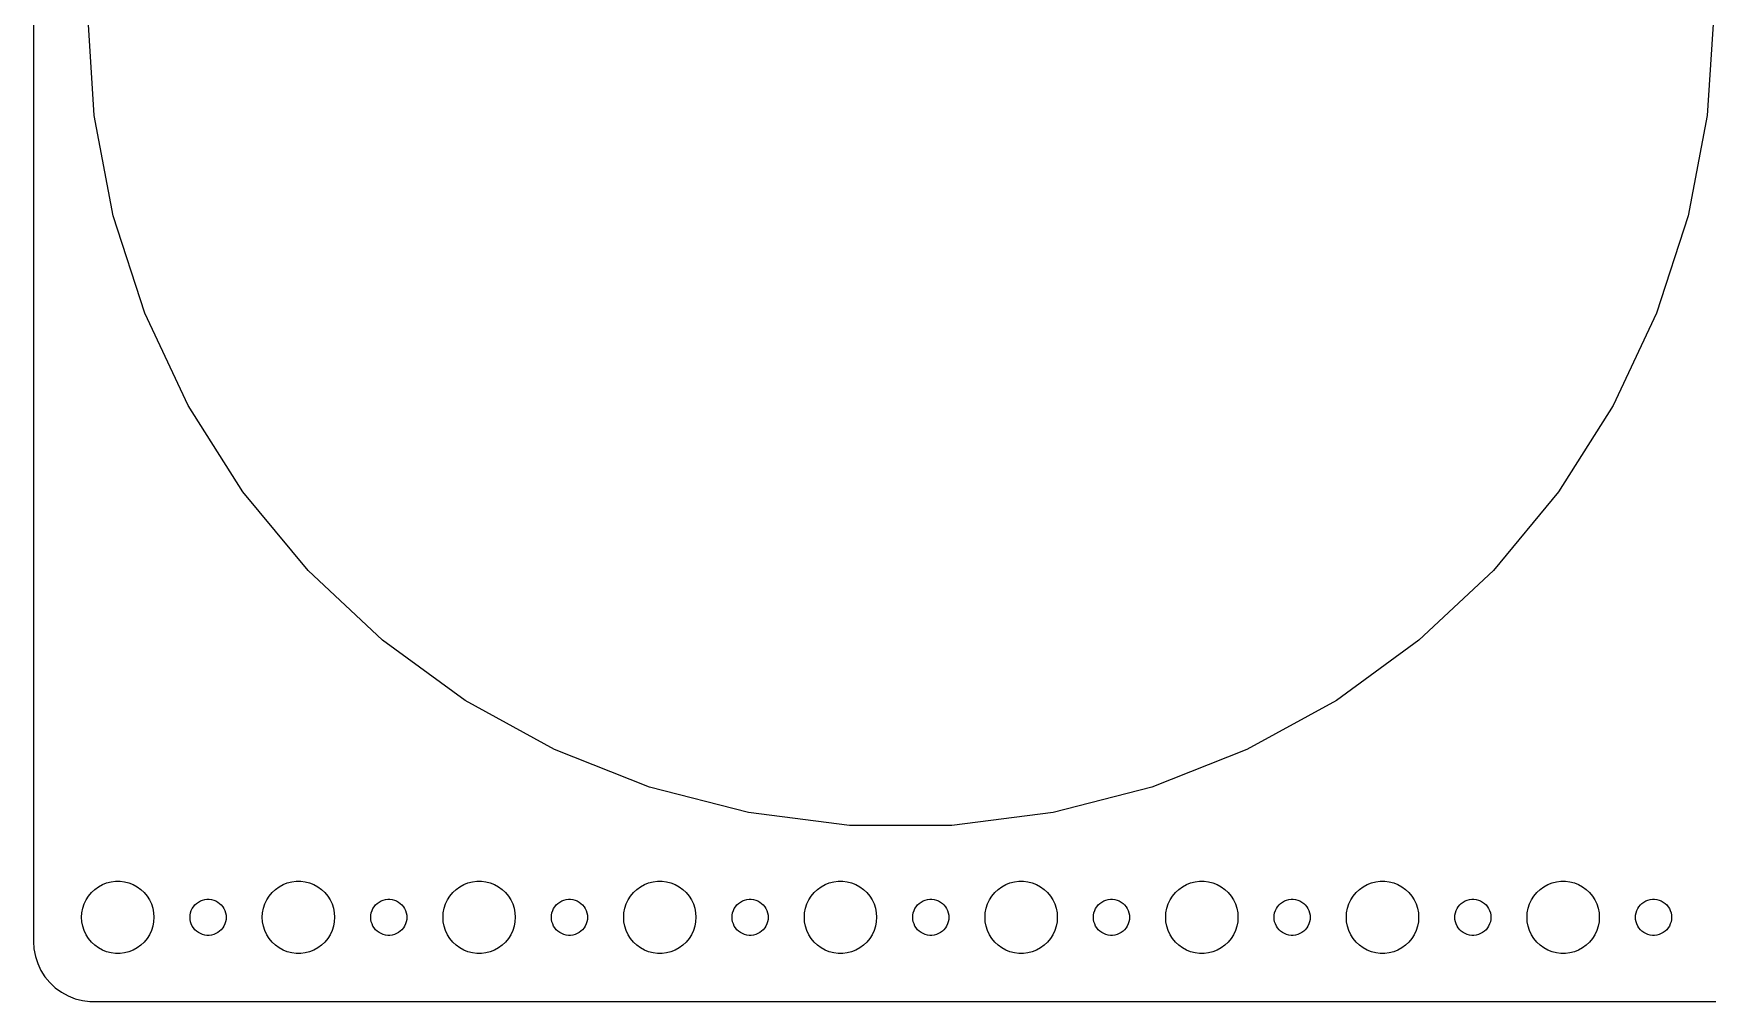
# Model space of a CAD drawing. Header units: metres. Extents: x -352 to 352, y -82 to 82.
# Drawn here: x -352 to -213, y -82 to -1.6 of the extents above; entities that cross this region are included whole.
import ezdxf

# ---------------------------------------------------------------- set-up
doc = ezdxf.new("R2010")
doc.units = ezdxf.units.M

msp = doc.modelspace()

# ---------------------------------------------------------------- linework, layer by layer
for p, q in [((-352, 77), (-352, -77)), ((-346.968, -8.46), (-347.5, 0)), ((-212.5, 0), (-213.032, -8.46)), ((-345.379, -16.7866), (-346.968, -8.46)), ((-213.032, -8.46), (-214.621, -16.7866)), ((-342.76, -24.8484), (-345.379, -16.7866)), ((-214.621, -16.7866), (-217.24, -24.8484)), ((-339.151, -32.5184), (-342.76, -24.8484)), ((-217.24, -24.8484), (-220.849, -32.5184)), ((-334.609, -39.6755), (-339.151, -32.5184)), ((-220.849, -32.5184), (-225.391, -39.6755)), ((-329.205, -46.2069), (-334.609, -39.6755)), ((-225.391, -39.6755), (-230.795, -46.2069)), ((-323.026, -52.0096), (-329.205, -46.2069)), ((-230.795, -46.2069), (-236.974, -52.0096)), ((-316.168, -56.9921), (-323.026, -52.0096)), ((-236.974, -52.0096), (-243.832, -56.9921)), ((-308.74, -61.0758), (-316.168, -56.9921)), ((-243.832, -56.9921), (-251.26, -61.0758)), ((-300.859, -64.1963), (-308.74, -61.0758)), ((-251.26, -61.0758), (-259.141, -64.1963)), ((-292.648, -66.3044), (-300.859, -64.1963)), ((-259.141, -64.1963), (-267.352, -66.3044)), ((-284.238, -67.3668), (-292.648, -66.3044)), ((-267.352, -66.3044), (-275.762, -67.3668)), ((-275.762, -67.3668), (-284.238, -67.3668)), ((-346.277, -72.2855), (-345.927, -72.1468)), ((-345.927, -72.1468), (-345.562, -72.0531)), ((-345.562, -72.0531), (-345.188, -72.0059)), ((-345.188, -72.0059), (-344.812, -72.0059)), ((-344.812, -72.0059), (-344.438, -72.0531)), ((-344.438, -72.0531), (-344.073, -72.1468)), ((-344.073, -72.1468), (-343.723, -72.2855)), ((-331.277, -72.2855), (-330.927, -72.1468)), ((-330.927, -72.1468), (-330.562, -72.0531)), ((-330.562, -72.0531), (-330.188, -72.0059)), ((-330.188, -72.0059), (-329.812, -72.0059)), ((-329.812, -72.0059), (-329.438, -72.0531)), ((-329.438, -72.0531), (-329.073, -72.1468)), ((-329.073, -72.1468), (-328.723, -72.2855)), ((-316.277, -72.2855), (-315.927, -72.1468)), ((-315.927, -72.1468), (-315.562, -72.0531)), ((-315.562, -72.0531), (-315.188, -72.0059)), ((-315.188, -72.0059), (-314.812, -72.0059)), ((-314.812, -72.0059), (-314.438, -72.0531)), ((-314.438, -72.0531), (-314.073, -72.1468)), ((-314.073, -72.1468), (-313.723, -72.2855)), ((-301.277, -72.2855), (-300.927, -72.1468)), ((-300.927, -72.1468), (-300.562, -72.0531)), ((-300.562, -72.0531), (-300.188, -72.0059)), ((-300.188, -72.0059), (-299.812, -72.0059)), ((-299.812, -72.0059), (-299.438, -72.0531)), ((-299.438, -72.0531), (-299.073, -72.1468)), ((-299.073, -72.1468), (-298.723, -72.2855)), ((-286.277, -72.2855), (-285.927, -72.1468)), ((-285.927, -72.1468), (-285.562, -72.0531)), ((-285.562, -72.0531), (-285.188, -72.0059)), ((-285.188, -72.0059), (-284.812, -72.0059)), ((-284.812, -72.0059), (-284.438, -72.0531)), ((-284.438, -72.0531), (-284.073, -72.1468)), ((-284.073, -72.1468), (-283.723, -72.2855)), ((-271.277, -72.2855), (-270.927, -72.1468)), ((-270.927, -72.1468), (-270.562, -72.0531)), ((-270.562, -72.0531), (-270.188, -72.0059)), ((-270.188, -72.0059), (-269.812, -72.0059)), ((-269.812, -72.0059), (-269.438, -72.0531)), ((-269.438, -72.0531), (-269.073, -72.1468)), ((-269.073, -72.1468), (-268.723, -72.2855)), ((-256.277, -72.2855), (-255.927, -72.1468)), ((-255.927, -72.1468), (-255.562, -72.0531)), ((-255.562, -72.0531), (-255.188, -72.0059)), ((-255.188, -72.0059), (-254.812, -72.0059)), ((-254.812, -72.0059), (-254.438, -72.0531)), ((-254.438, -72.0531), (-254.073, -72.1468)), ((-254.073, -72.1468), (-253.723, -72.2855)), ((-241.277, -72.2855), (-240.927, -72.1468)), ((-240.927, -72.1468), (-240.562, -72.0531)), ((-240.562, -72.0531), (-240.188, -72.0059)), ((-240.188, -72.0059), (-239.812, -72.0059)), ((-239.812, -72.0059), (-239.438, -72.0531)), ((-239.438, -72.0531), (-239.073, -72.1468)), ((-239.073, -72.1468), (-238.723, -72.2855)), ((-226.277, -72.2855), (-225.927, -72.1468)), ((-225.927, -72.1468), (-225.562, -72.0531)), ((-225.562, -72.0531), (-225.188, -72.0059)), ((-225.188, -72.0059), (-224.812, -72.0059)), ((-224.812, -72.0059), (-224.438, -72.0531)), ((-224.438, -72.0531), (-224.073, -72.1468)), ((-224.073, -72.1468), (-223.723, -72.2855)), ((-347.789, -73.8956), (-347.629, -73.5547)), ((-347.629, -73.5547), (-347.427, -73.2366)), ((-347.427, -73.2366), (-347.187, -72.9464)), ((-347.187, -72.9464), (-346.912, -72.6885)), ((-346.912, -72.6885), (-346.607, -72.467)), ((-346.607, -72.467), (-346.277, -72.2855)), ((-343.723, -72.2855), (-343.393, -72.467)), ((-343.393, -72.467), (-343.088, -72.6885)), ((-343.088, -72.6885), (-342.813, -72.9464)), ((-342.813, -72.9464), (-342.573, -73.2366)), ((-342.573, -73.2366), (-342.371, -73.5547)), ((-342.371, -73.5547), (-342.211, -73.8956)), ((-338.304, -73.7335), (-338.139, -73.6428)), ((-338.139, -73.6428), (-337.964, -73.5734)), ((-337.964, -73.5734), (-337.781, -73.5266)), ((-337.781, -73.5266), (-337.594, -73.503)), ((-337.594, -73.503), (-337.406, -73.503)), ((-337.406, -73.503), (-337.219, -73.5266)), ((-337.219, -73.5266), (-337.036, -73.5734)), ((-337.036, -73.5734), (-336.861, -73.6428)), ((-336.861, -73.6428), (-336.696, -73.7335)), ((-332.789, -73.8956), (-332.629, -73.5547)), ((-332.629, -73.5547), (-332.427, -73.2366)), ((-332.427, -73.2366), (-332.187, -72.9464)), ((-332.187, -72.9464), (-331.912, -72.6885)), ((-331.912, -72.6885), (-331.607, -72.467)), ((-331.607, -72.467), (-331.277, -72.2855)), ((-328.723, -72.2855), (-328.393, -72.467)), ((-328.393, -72.467), (-328.088, -72.6885)), ((-328.088, -72.6885), (-327.813, -72.9464)), ((-327.813, -72.9464), (-327.573, -73.2366)), ((-327.573, -73.2366), (-327.371, -73.5547)), ((-327.371, -73.5547), (-327.211, -73.8956)), ((-323.304, -73.7335), (-323.139, -73.6428)), ((-323.139, -73.6428), (-322.964, -73.5734)), ((-322.964, -73.5734), (-322.781, -73.5266)), ((-322.781, -73.5266), (-322.594, -73.503)), ((-322.594, -73.503), (-322.406, -73.503)), ((-322.406, -73.503), (-322.219, -73.5266)), ((-322.219, -73.5266), (-322.036, -73.5734)), ((-322.036, -73.5734), (-321.861, -73.6428)), ((-321.861, -73.6428), (-321.696, -73.7335)), ((-317.789, -73.8956), (-317.629, -73.5547)), ((-317.629, -73.5547), (-317.427, -73.2366)), ((-317.427, -73.2366), (-317.187, -72.9464)), ((-317.187, -72.9464), (-316.912, -72.6885)), ((-316.912, -72.6885), (-316.607, -72.467)), ((-316.607, -72.467), (-316.277, -72.2855)), ((-313.723, -72.2855), (-313.393, -72.467)), ((-313.393, -72.467), (-313.088, -72.6885)), ((-313.088, -72.6885), (-312.813, -72.9464)), ((-312.813, -72.9464), (-312.573, -73.2366)), ((-312.573, -73.2366), (-312.371, -73.5547)), ((-312.371, -73.5547), (-312.211, -73.8956)), ((-308.304, -73.7335), (-308.139, -73.6428)), ((-308.139, -73.6428), (-307.964, -73.5734)), ((-307.964, -73.5734), (-307.781, -73.5266)), ((-307.781, -73.5266), (-307.594, -73.503)), ((-307.594, -73.503), (-307.406, -73.503)), ((-307.406, -73.503), (-307.219, -73.5266)), ((-307.219, -73.5266), (-307.036, -73.5734)), ((-307.036, -73.5734), (-306.861, -73.6428)), ((-306.861, -73.6428), (-306.696, -73.7335)), ((-302.789, -73.8956), (-302.629, -73.5547)), ((-302.629, -73.5547), (-302.427, -73.2366)), ((-302.427, -73.2366), (-302.187, -72.9464)), ((-302.187, -72.9464), (-301.912, -72.6885)), ((-301.912, -72.6885), (-301.607, -72.467)), ((-301.607, -72.467), (-301.277, -72.2855)), ((-298.723, -72.2855), (-298.393, -72.467)), ((-298.393, -72.467), (-298.088, -72.6885)), ((-298.088, -72.6885), (-297.813, -72.9464)), ((-297.813, -72.9464), (-297.573, -73.2366)), ((-297.573, -73.2366), (-297.371, -73.5547)), ((-297.371, -73.5547), (-297.211, -73.8956)), ((-293.304, -73.7335), (-293.139, -73.6428)), ((-293.139, -73.6428), (-292.964, -73.5734)), ((-292.964, -73.5734), (-292.781, -73.5266)), ((-292.781, -73.5266), (-292.594, -73.503)), ((-292.594, -73.503), (-292.406, -73.503)), ((-292.406, -73.503), (-292.219, -73.5266)), ((-292.219, -73.5266), (-292.036, -73.5734)), ((-292.036, -73.5734), (-291.861, -73.6428)), ((-291.861, -73.6428), (-291.696, -73.7335)), ((-287.789, -73.8956), (-287.629, -73.5547)), ((-287.629, -73.5547), (-287.427, -73.2366)), ((-287.427, -73.2366), (-287.187, -72.9464)), ((-287.187, -72.9464), (-286.912, -72.6885)), ((-286.912, -72.6885), (-286.607, -72.467)), ((-286.607, -72.467), (-286.277, -72.2855)), ((-283.723, -72.2855), (-283.393, -72.467)), ((-283.393, -72.467), (-283.088, -72.6885)), ((-283.088, -72.6885), (-282.813, -72.9464)), ((-282.813, -72.9464), (-282.573, -73.2366)), ((-282.573, -73.2366), (-282.371, -73.5547)), ((-282.371, -73.5547), (-282.211, -73.8956)), ((-278.304, -73.7335), (-278.139, -73.6428)), ((-278.139, -73.6428), (-277.964, -73.5734)), ((-277.964, -73.5734), (-277.781, -73.5266)), ((-277.781, -73.5266), (-277.594, -73.503)), ((-277.594, -73.503), (-277.406, -73.503)), ((-277.406, -73.503), (-277.219, -73.5266)), ((-277.219, -73.5266), (-277.036, -73.5734)), ((-277.036, -73.5734), (-276.861, -73.6428)), ((-276.861, -73.6428), (-276.696, -73.7335)), ((-272.789, -73.8956), (-272.629, -73.5547)), ((-272.629, -73.5547), (-272.427, -73.2366)), ((-272.427, -73.2366), (-272.187, -72.9464)), ((-272.187, -72.9464), (-271.912, -72.6885)), ((-271.912, -72.6885), (-271.607, -72.467)), ((-271.607, -72.467), (-271.277, -72.2855)), ((-268.723, -72.2855), (-268.393, -72.467)), ((-268.393, -72.467), (-268.088, -72.6885)), ((-268.088, -72.6885), (-267.813, -72.9464)), ((-267.813, -72.9464), (-267.573, -73.2366)), ((-267.573, -73.2366), (-267.371, -73.5547)), ((-267.371, -73.5547), (-267.211, -73.8956)), ((-263.304, -73.7335), (-263.139, -73.6428)), ((-263.139, -73.6428), (-262.964, -73.5734)), ((-262.964, -73.5734), (-262.781, -73.5266)), ((-262.781, -73.5266), (-262.594, -73.503)), ((-262.594, -73.503), (-262.406, -73.503)), ((-262.406, -73.503), (-262.219, -73.5266)), ((-262.219, -73.5266), (-262.036, -73.5734)), ((-262.036, -73.5734), (-261.861, -73.6428)), ((-261.861, -73.6428), (-261.696, -73.7335)), ((-257.789, -73.8956), (-257.629, -73.5547)), ((-257.629, -73.5547), (-257.427, -73.2366)), ((-257.427, -73.2366), (-257.187, -72.9464)), ((-257.187, -72.9464), (-256.912, -72.6885)), ((-256.912, -72.6885), (-256.607, -72.467)), ((-256.607, -72.467), (-256.277, -72.2855)), ((-253.723, -72.2855), (-253.393, -72.467)), ((-253.393, -72.467), (-253.088, -72.6885)), ((-253.088, -72.6885), (-252.813, -72.9464)), ((-252.813, -72.9464), (-252.573, -73.2366)), ((-252.573, -73.2366), (-252.371, -73.5547)), ((-252.371, -73.5547), (-252.211, -73.8956)), ((-248.304, -73.7335), (-248.139, -73.6428)), ((-248.139, -73.6428), (-247.964, -73.5734)), ((-247.964, -73.5734), (-247.781, -73.5266)), ((-247.781, -73.5266), (-247.594, -73.503)), ((-247.594, -73.503), (-247.406, -73.503)), ((-247.406, -73.503), (-247.219, -73.5266)), ((-247.219, -73.5266), (-247.036, -73.5734)), ((-247.036, -73.5734), (-246.861, -73.6428)), ((-246.861, -73.6428), (-246.696, -73.7335)), ((-242.789, -73.8956), (-242.629, -73.5547)), ((-242.629, -73.5547), (-242.427, -73.2366)), ((-242.427, -73.2366), (-242.187, -72.9464)), ((-242.187, -72.9464), (-241.912, -72.6885)), ((-241.912, -72.6885), (-241.607, -72.467)), ((-241.607, -72.467), (-241.277, -72.2855)), ((-238.723, -72.2855), (-238.393, -72.467)), ((-238.393, -72.467), (-238.088, -72.6885)), ((-238.088, -72.6885), (-237.813, -72.9464)), ((-237.813, -72.9464), (-237.573, -73.2366)), ((-237.573, -73.2366), (-237.371, -73.5547)), ((-237.371, -73.5547), (-237.211, -73.8956)), ((-233.304, -73.7335), (-233.139, -73.6428)), ((-233.139, -73.6428), (-232.964, -73.5734)), ((-232.964, -73.5734), (-232.781, -73.5266)), ((-232.781, -73.5266), (-232.594, -73.503)), ((-232.594, -73.503), (-232.406, -73.503)), ((-232.406, -73.503), (-232.219, -73.5266)), ((-232.219, -73.5266), (-232.036, -73.5734)), ((-232.036, -73.5734), (-231.861, -73.6428)), ((-231.861, -73.6428), (-231.696, -73.7335)), ((-227.789, -73.8956), (-227.629, -73.5547)), ((-227.629, -73.5547), (-227.427, -73.2366)), ((-227.427, -73.2366), (-227.187, -72.9464)), ((-227.187, -72.9464), (-226.912, -72.6885)), ((-226.912, -72.6885), (-226.607, -72.467)), ((-226.607, -72.467), (-226.277, -72.2855)), ((-223.723, -72.2855), (-223.393, -72.467)), ((-223.393, -72.467), (-223.088, -72.6885)), ((-223.088, -72.6885), (-222.813, -72.9464)), ((-222.813, -72.9464), (-222.573, -73.2366)), ((-222.573, -73.2366), (-222.371, -73.5547)), ((-222.371, -73.5547), (-222.211, -73.8956)), ((-218.304, -73.7335), (-218.139, -73.6428)), ((-218.139, -73.6428), (-217.964, -73.5734)), ((-217.964, -73.5734), (-217.781, -73.5266)), ((-217.781, -73.5266), (-217.594, -73.503)), ((-217.594, -73.503), (-217.406, -73.503)), ((-217.406, -73.503), (-217.219, -73.5266)), ((-217.219, -73.5266), (-217.036, -73.5734)), ((-217.036, -73.5734), (-216.861, -73.6428)), ((-216.861, -73.6428), (-216.696, -73.7335)), ((-348, -75), (-347.976, -74.624)), ((-347.976, -75.376), (-348, -75)), ((-347.976, -74.624), (-347.906, -74.2539)), ((-347.906, -74.2539), (-347.789, -73.8956)), ((-342.211, -73.8956), (-342.094, -74.2539)), ((-342.094, -74.2539), (-342.024, -74.624)), ((-342.024, -74.624), (-342, -75)), ((-342, -75), (-342.024, -75.376)), ((-339, -75), (-338.988, -74.812)), ((-338.988, -75.188), (-339, -75)), ((-338.988, -74.812), (-338.953, -74.627)), ((-338.953, -74.627), (-338.895, -74.4478)), ((-338.895, -74.4478), (-338.814, -74.2774)), ((-338.814, -74.2774), (-338.714, -74.1183)), ((-338.714, -74.1183), (-338.593, -73.9732)), ((-338.593, -73.9732), (-338.456, -73.8442)), ((-338.456, -73.8442), (-338.304, -73.7335)), ((-336.696, -73.7335), (-336.544, -73.8442)), ((-336.544, -73.8442), (-336.407, -73.9732)), ((-336.407, -73.9732), (-336.286, -74.1183)), ((-336.286, -74.1183), (-336.186, -74.2774)), ((-336.186, -74.2774), (-336.105, -74.4478)), ((-336.105, -74.4478), (-336.047, -74.627)), ((-336.047, -74.627), (-336.012, -74.812)), ((-336.012, -74.812), (-336, -75)), ((-336, -75), (-336.012, -75.188)), ((-333, -75), (-332.976, -74.624)), ((-332.976, -75.376), (-333, -75)), ((-332.976, -74.624), (-332.906, -74.2539)), ((-332.906, -74.2539), (-332.789, -73.8956)), ((-327.211, -73.8956), (-327.094, -74.2539)), ((-327.094, -74.2539), (-327.024, -74.624)), ((-327.024, -74.624), (-327, -75)), ((-327, -75), (-327.024, -75.376)), ((-324, -75), (-323.988, -74.812)), ((-323.988, -75.188), (-324, -75)), ((-323.988, -74.812), (-323.953, -74.627)), ((-323.953, -74.627), (-323.895, -74.4478)), ((-323.895, -74.4478), (-323.814, -74.2774)), ((-323.814, -74.2774), (-323.714, -74.1183)), ((-323.714, -74.1183), (-323.593, -73.9732)), ((-323.593, -73.9732), (-323.456, -73.8442)), ((-323.456, -73.8442), (-323.304, -73.7335)), ((-321.696, -73.7335), (-321.544, -73.8442)), ((-321.544, -73.8442), (-321.407, -73.9732)), ((-321.407, -73.9732), (-321.286, -74.1183)), ((-321.286, -74.1183), (-321.186, -74.2774)), ((-321.186, -74.2774), (-321.105, -74.4478)), ((-321.105, -74.4478), (-321.047, -74.627)), ((-321.047, -74.627), (-321.012, -74.812)), ((-321.012, -74.812), (-321, -75)), ((-321, -75), (-321.012, -75.188)), ((-318, -75), (-317.976, -74.624)), ((-317.976, -75.376), (-318, -75)), ((-317.976, -74.624), (-317.906, -74.2539)), ((-317.906, -74.2539), (-317.789, -73.8956)), ((-312.211, -73.8956), (-312.094, -74.2539)), ((-312.094, -74.2539), (-312.024, -74.624)), ((-312.024, -74.624), (-312, -75)), ((-312, -75), (-312.024, -75.376)), ((-309, -75), (-308.988, -74.812)), ((-308.988, -75.188), (-309, -75)), ((-308.988, -74.812), (-308.953, -74.627)), ((-308.953, -74.627), (-308.895, -74.4478)), ((-308.895, -74.4478), (-308.814, -74.2774)), ((-308.814, -74.2774), (-308.714, -74.1183)), ((-308.714, -74.1183), (-308.593, -73.9732)), ((-308.593, -73.9732), (-308.456, -73.8442)), ((-308.456, -73.8442), (-308.304, -73.7335)), ((-306.696, -73.7335), (-306.544, -73.8442)), ((-306.544, -73.8442), (-306.407, -73.9732)), ((-306.407, -73.9732), (-306.286, -74.1183)), ((-306.286, -74.1183), (-306.186, -74.2774)), ((-306.186, -74.2774), (-306.105, -74.4478)), ((-306.105, -74.4478), (-306.047, -74.627)), ((-306.047, -74.627), (-306.012, -74.812)), ((-306.012, -74.812), (-306, -75)), ((-306, -75), (-306.012, -75.188)), ((-303, -75), (-302.976, -74.624)), ((-302.976, -75.376), (-303, -75)), ((-302.976, -74.624), (-302.906, -74.2539)), ((-302.906, -74.2539), (-302.789, -73.8956)), ((-297.211, -73.8956), (-297.094, -74.2539)), ((-297.094, -74.2539), (-297.024, -74.624)), ((-297.024, -74.624), (-297, -75)), ((-297, -75), (-297.024, -75.376)), ((-294, -75), (-293.988, -74.812)), ((-293.988, -75.188), (-294, -75)), ((-293.988, -74.812), (-293.953, -74.627)), ((-293.953, -74.627), (-293.895, -74.4478)), ((-293.895, -74.4478), (-293.814, -74.2774)), ((-293.814, -74.2774), (-293.714, -74.1183)), ((-293.714, -74.1183), (-293.593, -73.9732)), ((-293.593, -73.9732), (-293.456, -73.8442)), ((-293.456, -73.8442), (-293.304, -73.7335)), ((-291.696, -73.7335), (-291.544, -73.8442)), ((-291.544, -73.8442), (-291.407, -73.9732)), ((-291.407, -73.9732), (-291.286, -74.1183)), ((-291.286, -74.1183), (-291.186, -74.2774)), ((-291.186, -74.2774), (-291.105, -74.4478)), ((-291.105, -74.4478), (-291.047, -74.627)), ((-291.047, -74.627), (-291.012, -74.812)), ((-291.012, -74.812), (-291, -75)), ((-291, -75), (-291.012, -75.188)), ((-288, -75), (-287.976, -74.624)), ((-287.976, -75.376), (-288, -75)), ((-287.976, -74.624), (-287.906, -74.2539)), ((-287.906, -74.2539), (-287.789, -73.8956)), ((-282.211, -73.8956), (-282.094, -74.2539)), ((-282.094, -74.2539), (-282.024, -74.624)), ((-282.024, -74.624), (-282, -75)), ((-282, -75), (-282.024, -75.376)), ((-279, -75), (-278.988, -74.812)), ((-278.988, -75.188), (-279, -75)), ((-278.988, -74.812), (-278.953, -74.627)), ((-278.953, -74.627), (-278.895, -74.4478)), ((-278.895, -74.4478), (-278.814, -74.2774)), ((-278.814, -74.2774), (-278.714, -74.1183)), ((-278.714, -74.1183), (-278.593, -73.9732)), ((-278.593, -73.9732), (-278.456, -73.8442)), ((-278.456, -73.8442), (-278.304, -73.7335)), ((-276.696, -73.7335), (-276.544, -73.8442)), ((-276.544, -73.8442), (-276.407, -73.9732)), ((-276.407, -73.9732), (-276.286, -74.1183)), ((-276.286, -74.1183), (-276.186, -74.2774)), ((-276.186, -74.2774), (-276.105, -74.4478)), ((-276.105, -74.4478), (-276.047, -74.627)), ((-276.047, -74.627), (-276.012, -74.812)), ((-276.012, -74.812), (-276, -75)), ((-276, -75), (-276.012, -75.188)), ((-273, -75), (-272.976, -74.624)), ((-272.976, -75.376), (-273, -75)), ((-272.976, -74.624), (-272.906, -74.2539)), ((-272.906, -74.2539), (-272.789, -73.8956)), ((-267.211, -73.8956), (-267.094, -74.2539)), ((-267.094, -74.2539), (-267.024, -74.624)), ((-267.024, -74.624), (-267, -75)), ((-267, -75), (-267.024, -75.376)), ((-264, -75), (-263.988, -74.812)), ((-263.988, -75.188), (-264, -75)), ((-263.988, -74.812), (-263.953, -74.627)), ((-263.953, -74.627), (-263.895, -74.4478)), ((-263.895, -74.4478), (-263.814, -74.2774)), ((-263.814, -74.2774), (-263.714, -74.1183)), ((-263.714, -74.1183), (-263.593, -73.9732)), ((-263.593, -73.9732), (-263.456, -73.8442)), ((-263.456, -73.8442), (-263.304, -73.7335)), ((-261.696, -73.7335), (-261.544, -73.8442)), ((-261.544, -73.8442), (-261.407, -73.9732)), ((-261.407, -73.9732), (-261.286, -74.1183)), ((-261.286, -74.1183), (-261.186, -74.2774)), ((-261.186, -74.2774), (-261.105, -74.4478)), ((-261.105, -74.4478), (-261.047, -74.627)), ((-261.047, -74.627), (-261.012, -74.812)), ((-261.012, -74.812), (-261, -75)), ((-261, -75), (-261.012, -75.188)), ((-258, -75), (-257.976, -74.624)), ((-257.976, -75.376), (-258, -75)), ((-257.976, -74.624), (-257.906, -74.2539)), ((-257.906, -74.2539), (-257.789, -73.8956)), ((-252.211, -73.8956), (-252.094, -74.2539)), ((-252.094, -74.2539), (-252.024, -74.624)), ((-252.024, -74.624), (-252, -75)), ((-252, -75), (-252.024, -75.376)), ((-249, -75), (-248.988, -74.812)), ((-248.988, -75.188), (-249, -75)), ((-248.988, -74.812), (-248.953, -74.627)), ((-248.953, -74.627), (-248.895, -74.4478)), ((-248.895, -74.4478), (-248.814, -74.2774)), ((-248.814, -74.2774), (-248.714, -74.1183)), ((-248.714, -74.1183), (-248.593, -73.9732)), ((-248.593, -73.9732), (-248.456, -73.8442)), ((-248.456, -73.8442), (-248.304, -73.7335)), ((-246.696, -73.7335), (-246.544, -73.8442)), ((-246.544, -73.8442), (-246.407, -73.9732)), ((-246.407, -73.9732), (-246.286, -74.1183)), ((-246.286, -74.1183), (-246.186, -74.2774)), ((-246.186, -74.2774), (-246.105, -74.4478)), ((-246.105, -74.4478), (-246.047, -74.627)), ((-246.047, -74.627), (-246.012, -74.812)), ((-246.012, -74.812), (-246, -75)), ((-246, -75), (-246.012, -75.188)), ((-243, -75), (-242.976, -74.624)), ((-242.976, -75.376), (-243, -75)), ((-242.976, -74.624), (-242.906, -74.2539)), ((-242.906, -74.2539), (-242.789, -73.8956)), ((-237.211, -73.8956), (-237.094, -74.2539)), ((-237.094, -74.2539), (-237.024, -74.624)), ((-237.024, -74.624), (-237, -75)), ((-237, -75), (-237.024, -75.376)), ((-234, -75), (-233.988, -74.812)), ((-233.988, -75.188), (-234, -75)), ((-233.988, -74.812), (-233.953, -74.627)), ((-233.953, -74.627), (-233.895, -74.4478)), ((-233.895, -74.4478), (-233.814, -74.2774)), ((-233.814, -74.2774), (-233.714, -74.1183)), ((-233.714, -74.1183), (-233.593, -73.9732)), ((-233.593, -73.9732), (-233.456, -73.8442)), ((-233.456, -73.8442), (-233.304, -73.7335)), ((-231.696, -73.7335), (-231.544, -73.8442)), ((-231.544, -73.8442), (-231.407, -73.9732)), ((-231.407, -73.9732), (-231.286, -74.1183)), ((-231.286, -74.1183), (-231.186, -74.2774)), ((-231.186, -74.2774), (-231.105, -74.4478)), ((-231.105, -74.4478), (-231.047, -74.627)), ((-231.047, -74.627), (-231.012, -74.812)), ((-231.012, -74.812), (-231, -75)), ((-231, -75), (-231.012, -75.188)), ((-228, -75), (-227.976, -74.624)), ((-227.976, -75.376), (-228, -75)), ((-227.976, -74.624), (-227.906, -74.2539)), ((-227.906, -74.2539), (-227.789, -73.8956)), ((-222.211, -73.8956), (-222.094, -74.2539)), ((-222.094, -74.2539), (-222.024, -74.624)), ((-222.024, -74.624), (-222, -75)), ((-222, -75), (-222.024, -75.376)), ((-219, -75), (-218.988, -74.812)), ((-218.988, -75.188), (-219, -75)), ((-218.988, -74.812), (-218.953, -74.627)), ((-218.953, -74.627), (-218.895, -74.4478)), ((-218.895, -74.4478), (-218.814, -74.2774)), ((-218.814, -74.2774), (-218.714, -74.1183)), ((-218.714, -74.1183), (-218.593, -73.9732)), ((-218.593, -73.9732), (-218.456, -73.8442)), ((-218.456, -73.8442), (-218.304, -73.7335)), ((-216.696, -73.7335), (-216.544, -73.8442)), ((-216.544, -73.8442), (-216.407, -73.9732)), ((-216.407, -73.9732), (-216.286, -74.1183)), ((-216.286, -74.1183), (-216.186, -74.2774)), ((-216.186, -74.2774), (-216.105, -74.4478)), ((-216.105, -74.4478), (-216.047, -74.627)), ((-216.047, -74.627), (-216.012, -74.812)), ((-216.012, -74.812), (-216, -75)), ((-216, -75), (-216.012, -75.188)), ((-347.906, -75.7461), (-347.976, -75.376)), ((-347.789, -76.1044), (-347.906, -75.7461)), ((-347.629, -76.4453), (-347.789, -76.1044)), ((-342.211, -76.1044), (-342.371, -76.4453)), ((-342.094, -75.7461), (-342.211, -76.1044)), ((-342.024, -75.376), (-342.094, -75.7461)), ((-338.953, -75.373), (-338.988, -75.188)), ((-338.895, -75.5522), (-338.953, -75.373)), ((-338.814, -75.7226), (-338.895, -75.5522)), ((-338.714, -75.8817), (-338.814, -75.7226)), ((-338.593, -76.0268), (-338.714, -75.8817)), ((-338.456, -76.1558), (-338.593, -76.0268)), ((-338.304, -76.2665), (-338.456, -76.1558)), ((-338.139, -76.3572), (-338.304, -76.2665)), ((-337.964, -76.4266), (-338.139, -76.3572)), ((-337.781, -76.4734), (-337.964, -76.4266)), ((-337.036, -76.4266), (-337.219, -76.4734)), ((-336.861, -76.3572), (-337.036, -76.4266)), ((-336.696, -76.2665), (-336.861, -76.3572)), ((-336.544, -76.1558), (-336.696, -76.2665)), ((-336.407, -76.0268), (-336.544, -76.1558)), ((-336.286, -75.8817), (-336.407, -76.0268)), ((-336.186, -75.7226), (-336.286, -75.8817)), ((-336.105, -75.5522), (-336.186, -75.7226)), ((-336.047, -75.373), (-336.105, -75.5522)), ((-336.012, -75.188), (-336.047, -75.373)), ((-332.906, -75.7461), (-332.976, -75.376)), ((-332.789, -76.1044), (-332.906, -75.7461)), ((-332.629, -76.4453), (-332.789, -76.1044)), ((-327.211, -76.1044), (-327.371, -76.4453)), ((-327.094, -75.7461), (-327.211, -76.1044)), ((-327.024, -75.376), (-327.094, -75.7461)), ((-323.953, -75.373), (-323.988, -75.188)), ((-323.895, -75.5522), (-323.953, -75.373)), ((-323.814, -75.7226), (-323.895, -75.5522)), ((-323.714, -75.8817), (-323.814, -75.7226)), ((-323.593, -76.0268), (-323.714, -75.8817)), ((-323.456, -76.1558), (-323.593, -76.0268)), ((-323.304, -76.2665), (-323.456, -76.1558)), ((-323.139, -76.3572), (-323.304, -76.2665)), ((-322.964, -76.4266), (-323.139, -76.3572)), ((-322.781, -76.4734), (-322.964, -76.4266)), ((-322.036, -76.4266), (-322.219, -76.4734)), ((-321.861, -76.3572), (-322.036, -76.4266)), ((-321.696, -76.2665), (-321.861, -76.3572)), ((-321.544, -76.1558), (-321.696, -76.2665)), ((-321.407, -76.0268), (-321.544, -76.1558)), ((-321.286, -75.8817), (-321.407, -76.0268)), ((-321.186, -75.7226), (-321.286, -75.8817)), ((-321.105, -75.5522), (-321.186, -75.7226)), ((-321.047, -75.373), (-321.105, -75.5522)), ((-321.012, -75.188), (-321.047, -75.373)), ((-317.906, -75.7461), (-317.976, -75.376)), ((-317.789, -76.1044), (-317.906, -75.7461)), ((-317.629, -76.4453), (-317.789, -76.1044)), ((-312.211, -76.1044), (-312.371, -76.4453)), ((-312.094, -75.7461), (-312.211, -76.1044)), ((-312.024, -75.376), (-312.094, -75.7461)), ((-308.953, -75.373), (-308.988, -75.188)), ((-308.895, -75.5522), (-308.953, -75.373)), ((-308.814, -75.7226), (-308.895, -75.5522)), ((-308.714, -75.8817), (-308.814, -75.7226)), ((-308.593, -76.0268), (-308.714, -75.8817)), ((-308.456, -76.1558), (-308.593, -76.0268)), ((-308.304, -76.2665), (-308.456, -76.1558)), ((-308.139, -76.3572), (-308.304, -76.2665)), ((-307.964, -76.4266), (-308.139, -76.3572)), ((-307.781, -76.4734), (-307.964, -76.4266)), ((-307.036, -76.4266), (-307.219, -76.4734)), ((-306.861, -76.3572), (-307.036, -76.4266)), ((-306.696, -76.2665), (-306.861, -76.3572)), ((-306.544, -76.1558), (-306.696, -76.2665)), ((-306.407, -76.0268), (-306.544, -76.1558)), ((-306.286, -75.8817), (-306.407, -76.0268)), ((-306.186, -75.7226), (-306.286, -75.8817)), ((-306.105, -75.5522), (-306.186, -75.7226)), ((-306.047, -75.373), (-306.105, -75.5522)), ((-306.012, -75.188), (-306.047, -75.373)), ((-302.906, -75.7461), (-302.976, -75.376)), ((-302.789, -76.1044), (-302.906, -75.7461)), ((-302.629, -76.4453), (-302.789, -76.1044)), ((-297.211, -76.1044), (-297.371, -76.4453)), ((-297.094, -75.7461), (-297.211, -76.1044)), ((-297.024, -75.376), (-297.094, -75.7461)), ((-293.953, -75.373), (-293.988, -75.188)), ((-293.895, -75.5522), (-293.953, -75.373)), ((-293.814, -75.7226), (-293.895, -75.5522)), ((-293.714, -75.8817), (-293.814, -75.7226)), ((-293.593, -76.0268), (-293.714, -75.8817)), ((-293.456, -76.1558), (-293.593, -76.0268)), ((-293.304, -76.2665), (-293.456, -76.1558)), ((-293.139, -76.3572), (-293.304, -76.2665)), ((-292.964, -76.4266), (-293.139, -76.3572)), ((-292.781, -76.4734), (-292.964, -76.4266)), ((-292.036, -76.4266), (-292.219, -76.4734)), ((-291.861, -76.3572), (-292.036, -76.4266)), ((-291.696, -76.2665), (-291.861, -76.3572)), ((-291.544, -76.1558), (-291.696, -76.2665)), ((-291.407, -76.0268), (-291.544, -76.1558)), ((-291.286, -75.8817), (-291.407, -76.0268)), ((-291.186, -75.7226), (-291.286, -75.8817)), ((-291.105, -75.5522), (-291.186, -75.7226)), ((-291.047, -75.373), (-291.105, -75.5522)), ((-291.012, -75.188), (-291.047, -75.373)), ((-287.906, -75.7461), (-287.976, -75.376)), ((-287.789, -76.1044), (-287.906, -75.7461)), ((-287.629, -76.4453), (-287.789, -76.1044)), ((-282.211, -76.1044), (-282.371, -76.4453)), ((-282.094, -75.7461), (-282.211, -76.1044)), ((-282.024, -75.376), (-282.094, -75.7461)), ((-278.953, -75.373), (-278.988, -75.188)), ((-278.895, -75.5522), (-278.953, -75.373)), ((-278.814, -75.7226), (-278.895, -75.5522)), ((-278.714, -75.8817), (-278.814, -75.7226)), ((-278.593, -76.0268), (-278.714, -75.8817)), ((-278.456, -76.1558), (-278.593, -76.0268)), ((-278.304, -76.2665), (-278.456, -76.1558)), ((-278.139, -76.3572), (-278.304, -76.2665)), ((-277.964, -76.4266), (-278.139, -76.3572)), ((-277.781, -76.4734), (-277.964, -76.4266)), ((-277.036, -76.4266), (-277.219, -76.4734)), ((-276.861, -76.3572), (-277.036, -76.4266)), ((-276.696, -76.2665), (-276.861, -76.3572)), ((-276.544, -76.1558), (-276.696, -76.2665)), ((-276.407, -76.0268), (-276.544, -76.1558)), ((-276.286, -75.8817), (-276.407, -76.0268)), ((-276.186, -75.7226), (-276.286, -75.8817)), ((-276.105, -75.5522), (-276.186, -75.7226)), ((-276.047, -75.373), (-276.105, -75.5522)), ((-276.012, -75.188), (-276.047, -75.373)), ((-272.906, -75.7461), (-272.976, -75.376)), ((-272.789, -76.1044), (-272.906, -75.7461)), ((-272.629, -76.4453), (-272.789, -76.1044)), ((-267.211, -76.1044), (-267.371, -76.4453)), ((-267.094, -75.7461), (-267.211, -76.1044)), ((-267.024, -75.376), (-267.094, -75.7461)), ((-263.953, -75.373), (-263.988, -75.188)), ((-263.895, -75.5522), (-263.953, -75.373)), ((-263.814, -75.7226), (-263.895, -75.5522)), ((-263.714, -75.8817), (-263.814, -75.7226)), ((-263.593, -76.0268), (-263.714, -75.8817)), ((-263.456, -76.1558), (-263.593, -76.0268)), ((-263.304, -76.2665), (-263.456, -76.1558)), ((-263.139, -76.3572), (-263.304, -76.2665)), ((-262.964, -76.4266), (-263.139, -76.3572)), ((-262.781, -76.4734), (-262.964, -76.4266)), ((-262.036, -76.4266), (-262.219, -76.4734)), ((-261.861, -76.3572), (-262.036, -76.4266)), ((-261.696, -76.2665), (-261.861, -76.3572)), ((-261.544, -76.1558), (-261.696, -76.2665)), ((-261.407, -76.0268), (-261.544, -76.1558)), ((-261.286, -75.8817), (-261.407, -76.0268)), ((-261.186, -75.7226), (-261.286, -75.8817)), ((-261.105, -75.5522), (-261.186, -75.7226)), ((-261.047, -75.373), (-261.105, -75.5522)), ((-261.012, -75.188), (-261.047, -75.373)), ((-257.906, -75.7461), (-257.976, -75.376)), ((-257.789, -76.1044), (-257.906, -75.7461)), ((-257.629, -76.4453), (-257.789, -76.1044)), ((-252.211, -76.1044), (-252.371, -76.4453)), ((-252.094, -75.7461), (-252.211, -76.1044)), ((-252.024, -75.376), (-252.094, -75.7461)), ((-248.953, -75.373), (-248.988, -75.188)), ((-248.895, -75.5522), (-248.953, -75.373)), ((-248.814, -75.7226), (-248.895, -75.5522)), ((-248.714, -75.8817), (-248.814, -75.7226)), ((-248.593, -76.0268), (-248.714, -75.8817)), ((-248.456, -76.1558), (-248.593, -76.0268)), ((-248.304, -76.2665), (-248.456, -76.1558)), ((-248.139, -76.3572), (-248.304, -76.2665)), ((-247.964, -76.4266), (-248.139, -76.3572)), ((-247.781, -76.4734), (-247.964, -76.4266)), ((-247.036, -76.4266), (-247.219, -76.4734)), ((-246.861, -76.3572), (-247.036, -76.4266)), ((-246.696, -76.2665), (-246.861, -76.3572)), ((-246.544, -76.1558), (-246.696, -76.2665)), ((-246.407, -76.0268), (-246.544, -76.1558)), ((-246.286, -75.8817), (-246.407, -76.0268)), ((-246.186, -75.7226), (-246.286, -75.8817)), ((-246.105, -75.5522), (-246.186, -75.7226)), ((-246.047, -75.373), (-246.105, -75.5522)), ((-246.012, -75.188), (-246.047, -75.373)), ((-242.906, -75.7461), (-242.976, -75.376)), ((-242.789, -76.1044), (-242.906, -75.7461)), ((-242.629, -76.4453), (-242.789, -76.1044)), ((-237.211, -76.1044), (-237.371, -76.4453)), ((-237.094, -75.7461), (-237.211, -76.1044)), ((-237.024, -75.376), (-237.094, -75.7461)), ((-233.953, -75.373), (-233.988, -75.188)), ((-233.895, -75.5522), (-233.953, -75.373)), ((-233.814, -75.7226), (-233.895, -75.5522)), ((-233.714, -75.8817), (-233.814, -75.7226)), ((-233.593, -76.0268), (-233.714, -75.8817)), ((-233.456, -76.1558), (-233.593, -76.0268)), ((-233.304, -76.2665), (-233.456, -76.1558)), ((-233.139, -76.3572), (-233.304, -76.2665)), ((-232.964, -76.4266), (-233.139, -76.3572)), ((-232.781, -76.4734), (-232.964, -76.4266)), ((-232.036, -76.4266), (-232.219, -76.4734)), ((-231.861, -76.3572), (-232.036, -76.4266)), ((-231.696, -76.2665), (-231.861, -76.3572)), ((-231.544, -76.1558), (-231.696, -76.2665)), ((-231.407, -76.0268), (-231.544, -76.1558)), ((-231.286, -75.8817), (-231.407, -76.0268)), ((-231.186, -75.7226), (-231.286, -75.8817)), ((-231.105, -75.5522), (-231.186, -75.7226)), ((-231.047, -75.373), (-231.105, -75.5522)), ((-231.012, -75.188), (-231.047, -75.373)), ((-227.906, -75.7461), (-227.976, -75.376)), ((-227.789, -76.1044), (-227.906, -75.7461)), ((-227.629, -76.4453), (-227.789, -76.1044)), ((-222.211, -76.1044), (-222.371, -76.4453)), ((-222.094, -75.7461), (-222.211, -76.1044)), ((-222.024, -75.376), (-222.094, -75.7461)), ((-218.953, -75.373), (-218.988, -75.188)), ((-218.895, -75.5522), (-218.953, -75.373)), ((-218.814, -75.7226), (-218.895, -75.5522)), ((-218.714, -75.8817), (-218.814, -75.7226)), ((-218.593, -76.0268), (-218.714, -75.8817)), ((-218.456, -76.1558), (-218.593, -76.0268)), ((-218.304, -76.2665), (-218.456, -76.1558)), ((-218.139, -76.3572), (-218.304, -76.2665)), ((-217.964, -76.4266), (-218.139, -76.3572)), ((-217.781, -76.4734), (-217.964, -76.4266)), ((-217.036, -76.4266), (-217.219, -76.4734)), ((-216.861, -76.3572), (-217.036, -76.4266)), ((-216.696, -76.2665), (-216.861, -76.3572)), ((-216.544, -76.1558), (-216.696, -76.2665)), ((-216.407, -76.0268), (-216.544, -76.1558)), ((-216.286, -75.8817), (-216.407, -76.0268)), ((-216.186, -75.7226), (-216.286, -75.8817)), ((-216.105, -75.5522), (-216.186, -75.7226)), ((-216.047, -75.373), (-216.105, -75.5522)), ((-216.012, -75.188), (-216.047, -75.373)), ((-352, -77), (-351.961, -77.6267)), ((-351.961, -77.6267), (-351.843, -78.2434)), ((-347.427, -76.7634), (-347.629, -76.4453)), ((-347.187, -77.0536), (-347.427, -76.7634)), ((-346.912, -77.3115), (-347.187, -77.0536)), ((-346.607, -77.533), (-346.912, -77.3115)), ((-346.277, -77.7145), (-346.607, -77.533)), ((-345.927, -77.8532), (-346.277, -77.7145)), ((-343.723, -77.7145), (-344.073, -77.8532)), ((-343.393, -77.533), (-343.723, -77.7145)), ((-343.088, -77.3115), (-343.393, -77.533)), ((-342.813, -77.0536), (-343.088, -77.3115)), ((-342.573, -76.7634), (-342.813, -77.0536)), ((-342.371, -76.4453), (-342.573, -76.7634)), ((-337.594, -76.497), (-337.781, -76.4734)), ((-337.406, -76.497), (-337.594, -76.497)), ((-337.219, -76.4734), (-337.406, -76.497)), ((-332.427, -76.7634), (-332.629, -76.4453)), ((-332.187, -77.0536), (-332.427, -76.7634)), ((-331.912, -77.3115), (-332.187, -77.0536)), ((-331.607, -77.533), (-331.912, -77.3115)), ((-331.277, -77.7145), (-331.607, -77.533)), ((-330.927, -77.8532), (-331.277, -77.7145)), ((-328.723, -77.7145), (-329.073, -77.8532)), ((-328.393, -77.533), (-328.723, -77.7145)), ((-328.088, -77.3115), (-328.393, -77.533)), ((-327.813, -77.0536), (-328.088, -77.3115)), ((-327.573, -76.7634), (-327.813, -77.0536)), ((-327.371, -76.4453), (-327.573, -76.7634)), ((-322.594, -76.497), (-322.781, -76.4734)), ((-322.406, -76.497), (-322.594, -76.497)), ((-322.219, -76.4734), (-322.406, -76.497)), ((-317.427, -76.7634), (-317.629, -76.4453)), ((-317.187, -77.0536), (-317.427, -76.7634)), ((-316.912, -77.3115), (-317.187, -77.0536)), ((-316.607, -77.533), (-316.912, -77.3115)), ((-316.277, -77.7145), (-316.607, -77.533)), ((-315.927, -77.8532), (-316.277, -77.7145)), ((-313.723, -77.7145), (-314.073, -77.8532)), ((-313.393, -77.533), (-313.723, -77.7145)), ((-313.088, -77.3115), (-313.393, -77.533)), ((-312.813, -77.0536), (-313.088, -77.3115)), ((-312.573, -76.7634), (-312.813, -77.0536)), ((-312.371, -76.4453), (-312.573, -76.7634)), ((-307.594, -76.497), (-307.781, -76.4734)), ((-307.406, -76.497), (-307.594, -76.497)), ((-307.219, -76.4734), (-307.406, -76.497)), ((-302.427, -76.7634), (-302.629, -76.4453)), ((-302.187, -77.0536), (-302.427, -76.7634)), ((-301.912, -77.3115), (-302.187, -77.0536)), ((-301.607, -77.533), (-301.912, -77.3115)), ((-301.277, -77.7145), (-301.607, -77.533)), ((-300.927, -77.8532), (-301.277, -77.7145)), ((-298.723, -77.7145), (-299.073, -77.8532)), ((-298.393, -77.533), (-298.723, -77.7145)), ((-298.088, -77.3115), (-298.393, -77.533)), ((-297.813, -77.0536), (-298.088, -77.3115)), ((-297.573, -76.7634), (-297.813, -77.0536)), ((-297.371, -76.4453), (-297.573, -76.7634)), ((-292.594, -76.497), (-292.781, -76.4734)), ((-292.406, -76.497), (-292.594, -76.497)), ((-292.219, -76.4734), (-292.406, -76.497)), ((-287.427, -76.7634), (-287.629, -76.4453)), ((-287.187, -77.0536), (-287.427, -76.7634)), ((-286.912, -77.3115), (-287.187, -77.0536)), ((-286.607, -77.533), (-286.912, -77.3115)), ((-286.277, -77.7145), (-286.607, -77.533)), ((-285.927, -77.8532), (-286.277, -77.7145)), ((-283.723, -77.7145), (-284.073, -77.8532)), ((-283.393, -77.533), (-283.723, -77.7145)), ((-283.088, -77.3115), (-283.393, -77.533)), ((-282.813, -77.0536), (-283.088, -77.3115)), ((-282.573, -76.7634), (-282.813, -77.0536)), ((-282.371, -76.4453), (-282.573, -76.7634)), ((-277.594, -76.497), (-277.781, -76.4734)), ((-277.406, -76.497), (-277.594, -76.497)), ((-277.219, -76.4734), (-277.406, -76.497)), ((-272.427, -76.7634), (-272.629, -76.4453)), ((-272.187, -77.0536), (-272.427, -76.7634)), ((-271.912, -77.3115), (-272.187, -77.0536)), ((-271.607, -77.533), (-271.912, -77.3115)), ((-271.277, -77.7145), (-271.607, -77.533)), ((-270.927, -77.8532), (-271.277, -77.7145)), ((-268.723, -77.7145), (-269.073, -77.8532)), ((-268.393, -77.533), (-268.723, -77.7145)), ((-268.088, -77.3115), (-268.393, -77.533)), ((-267.813, -77.0536), (-268.088, -77.3115)), ((-267.573, -76.7634), (-267.813, -77.0536)), ((-267.371, -76.4453), (-267.573, -76.7634)), ((-262.594, -76.497), (-262.781, -76.4734)), ((-262.406, -76.497), (-262.594, -76.497)), ((-262.219, -76.4734), (-262.406, -76.497)), ((-257.427, -76.7634), (-257.629, -76.4453)), ((-257.187, -77.0536), (-257.427, -76.7634)), ((-256.912, -77.3115), (-257.187, -77.0536)), ((-256.607, -77.533), (-256.912, -77.3115)), ((-256.277, -77.7145), (-256.607, -77.533)), ((-255.927, -77.8532), (-256.277, -77.7145)), ((-253.723, -77.7145), (-254.073, -77.8532)), ((-253.393, -77.533), (-253.723, -77.7145)), ((-253.088, -77.3115), (-253.393, -77.533)), ((-252.813, -77.0536), (-253.088, -77.3115)), ((-252.573, -76.7634), (-252.813, -77.0536)), ((-252.371, -76.4453), (-252.573, -76.7634)), ((-247.594, -76.497), (-247.781, -76.4734)), ((-247.406, -76.497), (-247.594, -76.497)), ((-247.219, -76.4734), (-247.406, -76.497)), ((-242.427, -76.7634), (-242.629, -76.4453)), ((-242.187, -77.0536), (-242.427, -76.7634)), ((-241.912, -77.3115), (-242.187, -77.0536)), ((-241.607, -77.533), (-241.912, -77.3115)), ((-241.277, -77.7145), (-241.607, -77.533)), ((-240.927, -77.8532), (-241.277, -77.7145)), ((-238.723, -77.7145), (-239.073, -77.8532)), ((-238.393, -77.533), (-238.723, -77.7145)), ((-238.088, -77.3115), (-238.393, -77.533)), ((-237.813, -77.0536), (-238.088, -77.3115)), ((-237.573, -76.7634), (-237.813, -77.0536)), ((-237.371, -76.4453), (-237.573, -76.7634)), ((-232.594, -76.497), (-232.781, -76.4734)), ((-232.406, -76.497), (-232.594, -76.497)), ((-232.219, -76.4734), (-232.406, -76.497)), ((-227.427, -76.7634), (-227.629, -76.4453)), ((-227.187, -77.0536), (-227.427, -76.7634)), ((-226.912, -77.3115), (-227.187, -77.0536)), ((-226.607, -77.533), (-226.912, -77.3115)), ((-226.277, -77.7145), (-226.607, -77.533)), ((-225.927, -77.8532), (-226.277, -77.7145)), ((-223.723, -77.7145), (-224.073, -77.8532)), ((-223.393, -77.533), (-223.723, -77.7145)), ((-223.088, -77.3115), (-223.393, -77.533)), ((-222.813, -77.0536), (-223.088, -77.3115)), ((-222.573, -76.7634), (-222.813, -77.0536)), ((-222.371, -76.4453), (-222.573, -76.7634)), ((-217.594, -76.497), (-217.781, -76.4734)), ((-217.406, -76.497), (-217.594, -76.497)), ((-217.219, -76.4734), (-217.406, -76.497)), ((-351.843, -78.2434), (-351.649, -78.8406)), ((-351.649, -78.8406), (-351.382, -79.4088)), ((-345.562, -77.9469), (-345.927, -77.8532)), ((-345.188, -77.9941), (-345.562, -77.9469)), ((-344.812, -77.9941), (-345.188, -77.9941)), ((-344.438, -77.9469), (-344.812, -77.9941)), ((-344.073, -77.8532), (-344.438, -77.9469)), ((-330.562, -77.9469), (-330.927, -77.8532)), ((-330.188, -77.9941), (-330.562, -77.9469)), ((-329.812, -77.9941), (-330.188, -77.9941)), ((-329.438, -77.9469), (-329.812, -77.9941)), ((-329.073, -77.8532), (-329.438, -77.9469)), ((-315.562, -77.9469), (-315.927, -77.8532)), ((-315.188, -77.9941), (-315.562, -77.9469)), ((-314.812, -77.9941), (-315.188, -77.9941)), ((-314.438, -77.9469), (-314.812, -77.9941)), ((-314.073, -77.8532), (-314.438, -77.9469)), ((-300.562, -77.9469), (-300.927, -77.8532)), ((-300.188, -77.9941), (-300.562, -77.9469)), ((-299.812, -77.9941), (-300.188, -77.9941)), ((-299.438, -77.9469), (-299.812, -77.9941)), ((-299.073, -77.8532), (-299.438, -77.9469)), ((-285.562, -77.9469), (-285.927, -77.8532)), ((-285.188, -77.9941), (-285.562, -77.9469)), ((-284.812, -77.9941), (-285.188, -77.9941)), ((-284.438, -77.9469), (-284.812, -77.9941)), ((-284.073, -77.8532), (-284.438, -77.9469)), ((-270.562, -77.9469), (-270.927, -77.8532)), ((-270.188, -77.9941), (-270.562, -77.9469)), ((-269.812, -77.9941), (-270.188, -77.9941)), ((-269.438, -77.9469), (-269.812, -77.9941)), ((-269.073, -77.8532), (-269.438, -77.9469)), ((-255.562, -77.9469), (-255.927, -77.8532)), ((-255.188, -77.9941), (-255.562, -77.9469)), ((-254.812, -77.9941), (-255.188, -77.9941)), ((-254.438, -77.9469), (-254.812, -77.9941)), ((-254.073, -77.8532), (-254.438, -77.9469)), ((-240.562, -77.9469), (-240.927, -77.8532)), ((-240.188, -77.9941), (-240.562, -77.9469)), ((-239.812, -77.9941), (-240.188, -77.9941)), ((-239.438, -77.9469), (-239.812, -77.9941)), ((-239.073, -77.8532), (-239.438, -77.9469)), ((-225.562, -77.9469), (-225.927, -77.8532)), ((-225.188, -77.9941), (-225.562, -77.9469)), ((-224.812, -77.9941), (-225.188, -77.9941)), ((-224.438, -77.9469), (-224.812, -77.9941)), ((-224.073, -77.8532), (-224.438, -77.9469)), ((-351.382, -79.4088), (-351.045, -79.9389)), ((-351.045, -79.9389), (-350.645, -80.4227)), ((-350.645, -80.4227), (-350.187, -80.8526)), ((-350.187, -80.8526), (-349.679, -81.2216)), ((-349.679, -81.2216), (-349.129, -81.5241)), ((-349.129, -81.5241), (-348.545, -81.7553)), ((-348.545, -81.7553), (-347.937, -81.9114)), ((-347.937, -81.9114), (-347.314, -81.9901)), ((-347.314, -81.9901), (347.314, -81.9901))]:
    msp.add_line(p, q)

doc.saveas('drawing.dxf')
